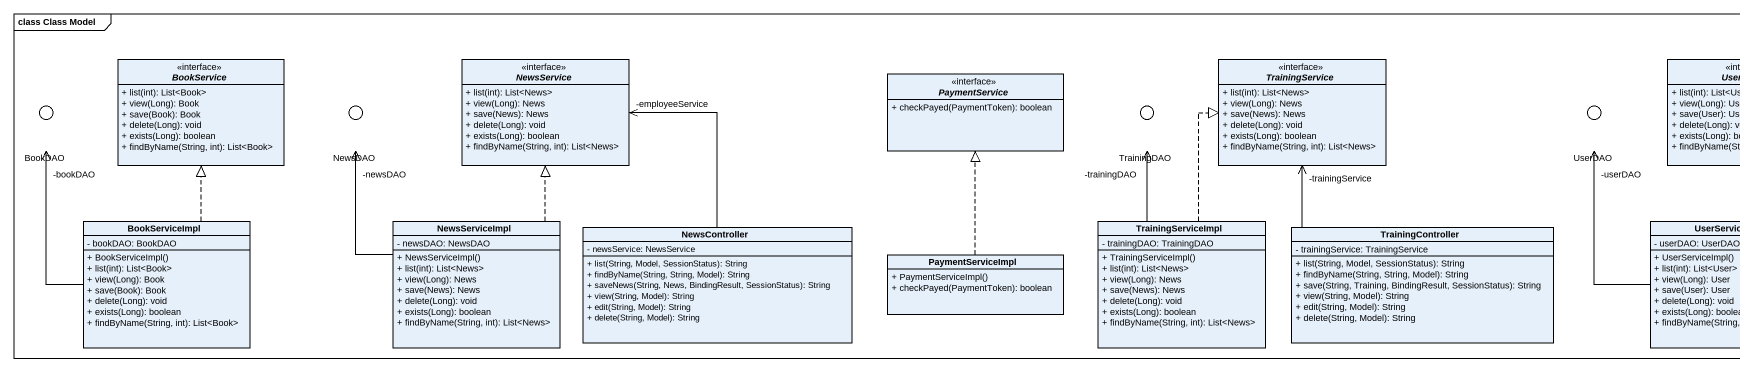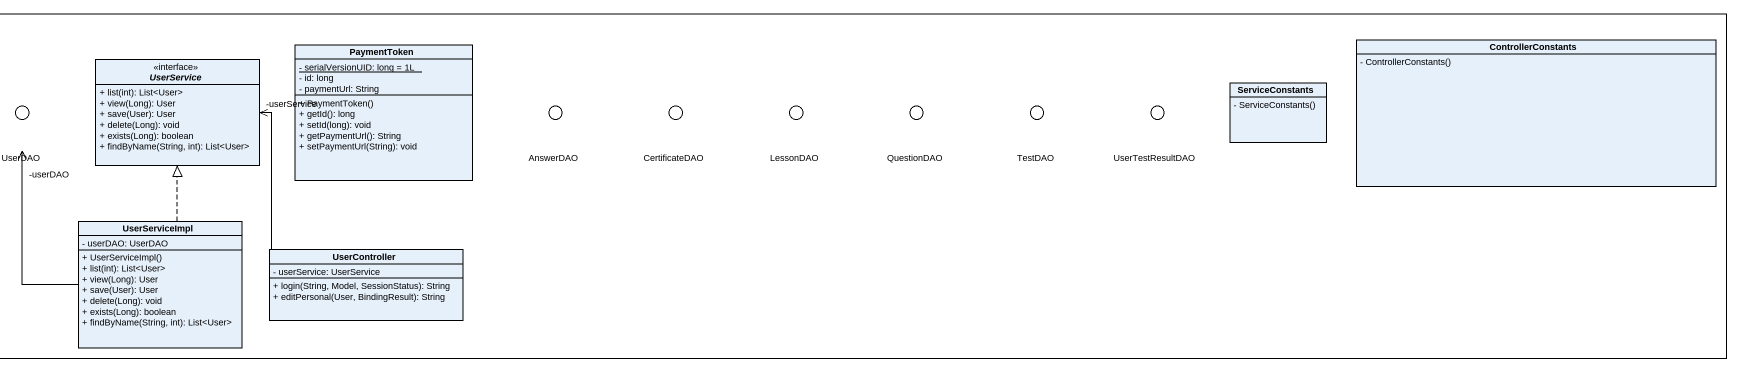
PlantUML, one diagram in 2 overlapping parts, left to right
@startuml
mainframe class Class Model
allowmixing
hide circle
hide empty members
skinparam classAttributeIconSize 0
interface BookService <<interface>> {
  + list(int): List<Book>
  + view(Long): Book
  + save(Book): Book
  + delete(Long): void
  + exists(Long): boolean
  + findByName(String, int): List<Book>
}
interface NewsService <<interface>> {
  + list(int): List<News>
  + view(Long): News
  + save(News): News
  + delete(Long): void
  + exists(Long): boolean
  + findByName(String, int): List<News>
}
interface TrainingService <<interface>> {
  + list(int): List<News>
  + view(Long): News
  + save(News): News
  + delete(Long): void
  + exists(Long): boolean
  + findByName(String, int): List<News>
}
interface UserService <<interface>> {
  + list(int): List<User>
  + view(Long): User
  + save(User): User
  + delete(Long): void
  + exists(Long): boolean
  + findByName(String, int): List<User>
}
class PaymentToken {
  {static} - serialVersionUID: long = 1L
  - id: long
  - paymentUrl: String
  + PaymentToken()
  + getId(): long
  + setId(long): void
  + getPaymentUrl(): String
  + setPaymentUrl(String): void
}
class ControllerConstants {
  - ControllerConstants()
}
() BookDAO <<interface>>
() NewsDAO <<interface>>
interface PaymentService <<interface>> {
  + checkPayed(PaymentToken): boolean
}
() TrainingDAO <<interface>>
() UserDAO <<interface>>
() AnswerDAO <<interface>>
() CertificateDAO <<interface>>
() LessonDAO <<interface>>
() QuestionDAO <<interface>>
() TestDAO <<interface>>
() UserTestResultDAO <<interface>>
class ServiceConstants {
  - ServiceConstants()
}
class BookServiceImpl {
  - bookDAO: BookDAO
  + BookServiceImpl()
  + list(int): List<Book>
  + view(Long): Book
  + save(Book): Book
  + delete(Long): void
  + exists(Long): boolean
  + findByName(String, int): List<Book>
}
class NewsServiceImpl {
  - newsDAO: NewsDAO
  + NewsServiceImpl()
  + list(int): List<News>
  + view(Long): News
  + save(News): News
  + delete(Long): void
  + exists(Long): boolean
  + findByName(String, int): List<News>
}
class TrainingServiceImpl {
  - trainingDAO: TrainingDAO
  + TrainingServiceImpl()
  + list(int): List<News>
  + view(Long): News
  + save(News): News
  + delete(Long): void
  + exists(Long): boolean
  + findByName(String, int): List<News>
}
class UserServiceImpl {
  - userDAO: UserDAO
  + UserServiceImpl()
  + list(int): List<User>
  + view(Long): User
  + save(User): User
  + delete(Long): void
  + exists(Long): boolean
  + findByName(String, int): List<User>
}
class NewsController {
  - newsService: NewsService
  + list(String, Model, SessionStatus): String
  + findByName(String, String, Model): String
  + saveNews(String, News, BindingResult, SessionStatus): String
  + view(String, Model): String
  + edit(String, Model): String
  + delete(String, Model): String
}
class PaymentServiceImpl {
  + PaymentServiceImpl()
  + checkPayed(PaymentToken): boolean
}
class TrainingController {
  - trainingService: TrainingService
  + list(String, Model, SessionStatus): String
  + findByName(String, String, Model): String
  + save(String, Training, BindingResult, SessionStatus): String
  + view(String, Model): String
  + edit(String, Model): String
  + delete(String, Model): String
}
class UserController {
  - userService: UserService
  + login(String, Model, SessionStatus): String
  + editPersonal(User, BindingResult): String
}
BookServiceImpl .up.|> BookService
BookServiceImpl -up-> "-bookDAO" BookDAO
NewsServiceImpl .up.|> NewsService
NewsServiceImpl -up-> "-newsDAO" NewsDAO
TrainingServiceImpl .up.|> TrainingService
TrainingServiceImpl -up-> "-trainingDAO" TrainingDAO
UserServiceImpl .up.|> UserService
UserServiceImpl -up-> "-userDAO" UserDAO
NewsController -up-> "-employeeService" NewsService
PaymentServiceImpl .up.|> PaymentService
TrainingController -up-> "-trainingService" TrainingService
UserController -up-> "-userService" UserService
@enduml
